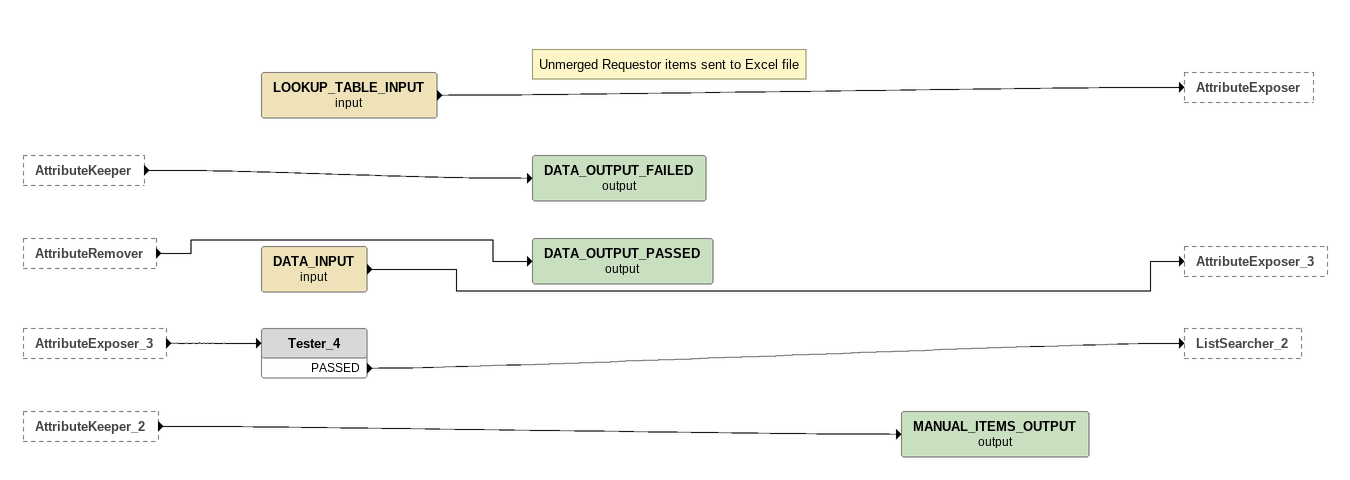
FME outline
AttributeKeeper [outside]
    -> DATA_OUTPUT_FAILED (output)
AttributeRemover [outside]
    -> DATA_OUTPUT_PASSED (output)
AttributeExposer_3 [outside]
    -> Tester_4
AttributeKeeper_2 [outside]
    -> MANUAL_ITEMS_OUTPUT (output)
LOOKUP_TABLE_INPUT (input)
    -> AttributeExposer
DATA_INPUT (input)
    -> AttributeExposer_3
Note: Unmerged Requestor items sent to Excel file
DATA_OUTPUT_FAILED (output)
DATA_OUTPUT_PASSED (output)
Tester_4
    PASSED -> ListSearcher_2
MANUAL_ITEMS_OUTPUT (output)
